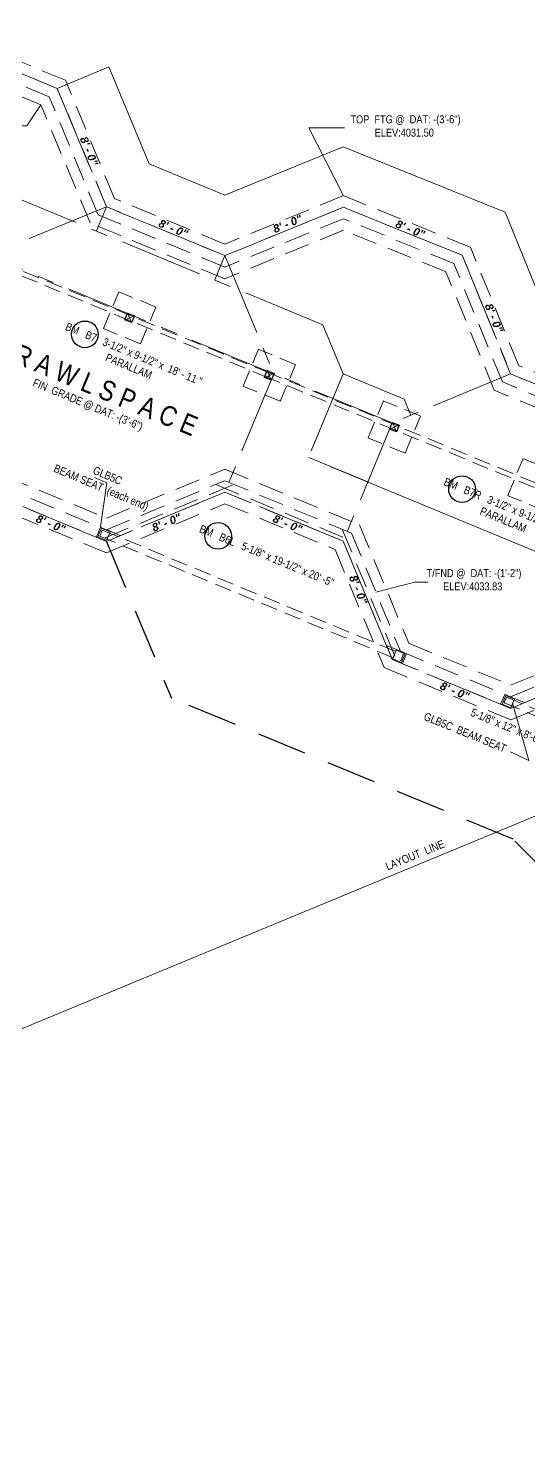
# Model space of a CAD drawing. Header units: inches. Extents: x -10188 to 9179, y -281 to 6710.
# Drawn here: x 2229 to 2604, y 5097 to 6149 of the extents above; entities that cross this region are included whole.
import ezdxf

# ---------------------------------------------------------------- set-up
doc = ezdxf.new("R2010")
doc.units = ezdxf.units.IN
doc.header["$MEASUREMENT"] = 0
doc.linetypes.add('CENTER', pattern=[2, 1.25, -0.25, 0.25, -0.25])
doc.linetypes.add('HIDDEN', pattern=[0.375, 0.25, -0.125])
for name, color, linetype, lineweight in [('BALCONY', 7, 'Continuous', 9), ('BEAMS TEXT', 3, 'Continuous', 20), ('CONCRETE', 7, 'Continuous', 20), ('FLOOR BEAMS', 3, 'HIDDEN', 20), ('FOOTING', 7, 'HIDDEN', 5), ('FOOTING TEXT', 7, 'Continuous', 9), ('FOUNDATION', 7, 'HIDDEN', 20), ('FOUNDATION TEXT', 7, 'Continuous', 9), ('GRID', 1, 'CENTER', 20), ('LAYOUT', 6, 'Continuous', 9), ('WALL FRAMING', 7, 'Continuous', 30)]:
    doc.layers.add(name, color=color, linetype=linetype, lineweight=lineweight)
doc.styles.add('ARCHENT', font='technical.ttf', dxfattribs={"height": 6})
doc.styles.add('ARCHENTLTD', font='technical.ttf', dxfattribs={"height": 0.1875})
doc.dimstyles.new('ARCHENTLTD', dxfattribs={"dimscale": 0.05, "dimtxt": 0.1875, "dimasz": 3, "dimexe": 9, "dimexo": 1, "dimgap": 2.5, "dimtad": 0, "dimdec": 1, "dimzin": 1, "dimdsep": 46, "dimlunit": 4, "dimtxsty": 'ARCHENTLTD', "dimblk": 'ARCHTICK', "dimcen": 6, "dimclrd": 256, "dimclre": 256, "dimclrt": 256, "dimaunit": 1, "dimadec": 0, "dimazin": 0, "dimtfac": 1, "dimtdec": 1, "dimtofl": 0, "dimtmove": 1, "dimatfit": 3, "dimldrblk": 'ARCHTICK', "dimfxl": 1, "dimfrac": 2, "dimtolj": 1, "dimtzin": 0, "dimlwd": 9, "dimlwe": 9, "dimarcsym": 0})

# ---------------------------------------------------------------- blocks, each defined once
blk = doc.blocks.new('_ArchTick')
at = {"color": 0, "linetype": 'ByBlock', "const_width": 0.15}
blk.add_lwpolyline([(-0.5, -0.5), (0.5, 0.5)], dxfattribs=at)

msp = doc.modelspace()

# ---------------------------------------------------------------- linework, layer by layer
at = {"layer": 'BALCONY', "color": 3, "linetype": 'HIDDEN', "lineweight": 25, "ltscale": 150}
for p, q in [((2287.9, 5763.9), (2336.5, 5646.4)), ((2592.5, 5540.5), (2336.5, 5646.4)), ((2739.7, 5393.4), (2592.5, 5540.5))]:
    msp.add_line(p, q, dxfattribs=at)
at = {"layer": 'BEAMS TEXT', "linetype": 'Continuous', "lineweight": 30, "ltscale": 75}
for centre in [(2271.7, 5919.1), (2554.3, 5803.1), (2371.5, 5768)]:
    msp.add_circle(centre, 10, dxfattribs=at)
at = {"layer": 'CONCRETE', "lineweight": 20, "ltscale": 75}
for p, q in [((2289.7, 6119.6), (2251, 6103.4)), ((2289.7, 6119.6), (2319.9, 6047)), ((2376.6, 6023.5), (2465.3, 6059.7)), ((2586.5, 6010.6), (2465.3, 6059.7)), ((2376.6, 6023.5), (2319.9, 6047)), ((2622.9, 5921.6), (2586.5, 6010.6))]:
    msp.add_line(p, q, dxfattribs=at)
at = {"layer": 'FLOOR BEAMS', "ltscale": 50}
for p, q in [((2410.4, 5889.9), (2201.4, 5976.3)), ((2409.1, 5886.6), (2200, 5973)), ((2712.3, 5761.3), (2409.1, 5886.6)), ((2713.7, 5764.6), (2410.4, 5889.9)), ((2284.7, 5772.4), (2282.8, 5767.7)), ((2282.8, 5767.7), (2508.3, 5674.4)), ((2284.7, 5772.4), (2510.2, 5679.1)), ((2510.2, 5679.1), (2508.3, 5674.4)), ((2587.5, 5647), (2585.8, 5642.8)), ((2585.8, 5642.8), (2679.6, 5604)), ((2587.5, 5647), (2681.3, 5608.1))]:
    msp.add_line(p, q, dxfattribs=at)
at = {"layer": 'FLOOR BEAMS', "ltscale": 75}
msp.add_line((2410.4, 5889.9), (2409.1, 5886.7), dxfattribs=at)
at = {"layer": 'FOOTING', "ltscale": 75}
for p, q in [((2257.1, 6109.6), (2162.2, 6148.7)), ((2238.7, 6091.2), (2162.3, 6122.8)), ((2293.9, 6020.9), (2257.1, 6109.6)), ((2275.6, 6002.6), (2238.7, 6091.2)), ((2376.5, 5986.8), (2293.9, 6020.9)), ((2465.4, 6023.1), (2376.5, 5986.8)), ((2560.4, 5984.5), (2465.3, 6023.1)), ((2376.5, 5960.8), (2275.6, 6002.6)), ((2465.4, 5997.1), (2376.4, 5960.8)), ((2542.1, 5966.1), (2465.4, 5997.1)), ((2596.8, 5895.6), (2560.5, 5984.4)), ((2578.4, 5877.3), (2542.1, 5966.1)), ((2677.5, 5862.3), (2596.8, 5895.6)), ((2667.1, 5840.6), (2578.4, 5877.2)), ((2287.9, 5781.3), (2376.5, 5818)), ((2376.6, 5818), (2477.5, 5776.2)), ((2211.4, 5812.9), (2287.9, 5781.3)), ((2193, 5794.5), (2287.9, 5755.3)), ((2287.9, 5755.3), (2376.6, 5792.1)), ((2376.6, 5792.1), (2459.1, 5757.9)), ((2477.5, 5776.2), (2514.3, 5687.6)), ((2459.1, 5757.9), (2495.9, 5669.2)), ((2590.7, 5656), (2721.2, 5710.1)), ((2514.2, 5687.6), (2590.7, 5656)), ((2495.9, 5669.2), (2590.8, 5630)), ((2590.8, 5630), (2667, 5661.6))]:
    msp.add_line(p, q, dxfattribs=at)
at = {"layer": 'FOOTING', "ltscale": 50}
for p, q in [((2285.7, 5923.4), (2297.2, 5951.1)), ((2324.8, 5939.6), (2297, 5951.1)), ((2313.4, 5911.9), (2324.9, 5939.6)), ((2313.3, 5911.9), (2285.6, 5923.4)), ((2390.3, 5880.3), (2401.7, 5908)), ((2429.3, 5896.6), (2401.6, 5908)), ((2418, 5868.8), (2429.5, 5896.5)), ((2417.9, 5868.9), (2390.1, 5880.3)), ((2484, 5841.6), (2495.4, 5869.3)), ((2523, 5857.9), (2495.3, 5869.3)), ((2511.7, 5830.1), (2523.1, 5857.8)), ((2511.6, 5830.1), (2483.8, 5841.6)), ((2588.5, 5798.2), (2600, 5825.9)), ((2627.6, 5814.5), (2599.9, 5826)), ((2616.1, 5786.8), (2588.4, 5798.3))]:
    msp.add_line(p, q, dxfattribs=at)
at = {"layer": 'FOUNDATION', "ltscale": 75}
for p, q in [((2251, 6103.4), (2162.2, 6140.1)), ((2244.9, 6097.3), (2162.2, 6131.4)), ((2287.8, 6014.8), (2251, 6103.4)), ((2281.7, 6008.7), (2244.9, 6097.3)), ((2376.5, 5969.5), (2281.7, 6008.7)), ((2376.5, 5978.1), (2287.8, 6014.8)), ((2465.4, 6014.4), (2376.5, 5978.1)), ((2554.4, 5978.4), (2465.4, 6014.4)), ((2465.4, 6005.8), (2376.5, 5969.5)), ((2548.2, 5972.2), (2465.4, 6005.8)), ((2590.7, 5889.5), (2554.4, 5978.4)), ((2584.5, 5883.4), (2548.2, 5972.2)), ((2673.3, 5846.7), (2584.5, 5883.4)), ((2679.4, 5852.8), (2590.7, 5889.5)), ((2205.3, 5806.8), (2287.9, 5772.6)), ((2287.9, 5772.6), (2376.6, 5809.4)), ((2376.6, 5809.4), (2471.4, 5770.1)), ((2199.2, 5800.7), (2287.9, 5763.9)), ((2287.9, 5763.9), (2376.6, 5800.7)), ((2376.6, 5800.7), (2465.3, 5764)), ((2465.3, 5764), (2502, 5675.3)), ((2471.4, 5770.1), (2508.1, 5681.5)), ((2590.7, 5647.4), (2731.7, 5705.8)), ((2508.1, 5681.5), (2590.7, 5647.4)), ((2502, 5675.3), (2590.8, 5638.7)), ((2590.8, 5638.7), (2675, 5673.6))]:
    msp.add_line(p, q, dxfattribs=at)
at = {"layer": 'FOUNDATION', "color": 1, "lineweight": 9, "ltscale": 75}
for p, q in [((2286.8, 5766.5), (2383.4, 5806.5)), ((2369.7, 5806.5), (2474.2, 5763.3)), ((2464.5, 5773), (2504.6, 5676.4))]:
    msp.add_line(p, q, dxfattribs=at)
at = {"layer": 'FOUNDATION', "color": 7, "lineweight": 9, "ltscale": 75}
for p, q in [((2280.4, 5767.1), (2283.5, 5774.5)), ((2281.5, 5767.2), (2284.2, 5773.7)), ((2287.9, 5764.5), (2281.5, 5767.2)), ((2290.6, 5771), (2284.2, 5773.7)), ((2287.8, 5772.7), (2298.2, 5768.4)), ((2287.9, 5764.5), (2290.6, 5771)), ((2508.3, 5681.5), (2497.8, 5685.8)), ((2502.4, 5675.8), (2505, 5682.2)), ((2505, 5682.2), (2511.5, 5679.6)), ((2502.4, 5675.8), (2508.8, 5673.1)), ((2508.8, 5673.1), (2511.5, 5679.6)), ((2509.6, 5672.3), (2512.6, 5679.7)), ((2583.2, 5641.8), (2586.3, 5649.2)), ((2584.4, 5641.9), (2587, 5648.4)), ((2593.5, 5645.7), (2587, 5648.4)), ((2590.8, 5639.2), (2584.4, 5641.9)), ((2590.6, 5647.4), (2601.1, 5643.1)), ((2590.8, 5639.2), (2593.5, 5645.7))]:
    msp.add_line(p, q, dxfattribs=at)
at = {"layer": 'GRID', "ltscale": 50}
for p, q in [((2251, 6103.5), (2162.2, 6140.1)), ((2251, 6103.4), (2287.8, 6014.8)), ((2449.9, 5926.3), (2199.4, 6030.1)), ((2287.8, 6014.8), (2199.1, 5978.1)), ((2287.8, 6014.8), (2280.3, 5996.8)), ((2376.5, 5978.1), (2287.8, 6014.8)), ((2465.4, 6014.4), (2376.5, 5978.1)), ((2554.4, 5978.4), (2465.4, 6014.4)), ((2502, 5852.7), (2199.1, 5978.1)), ((2376.5, 5978.1), (2369, 5960)), ((2376.5, 5978.1), (2413.3, 5889.4)), ((2554.4, 5978.4), (2590.7, 5889.5)), ((2449.9, 5926.3), (2465.2, 5889.5)), ((2413.3, 5889.4), (2376.5, 5800.7)), ((2465.2, 5889.5), (2439.3, 5826.9)), ((2510.8, 5870.5), (2465.2, 5889.5)), ((2590.7, 5889.5), (2502, 5852.7)), ((2679.4, 5852.8), (2590.7, 5889.5)), ((2510.8, 5870.5), (2515.8, 5858.5)), ((2502, 5852.7), (2465.3, 5764)), ((2483.7, 5808.5), (2439.5, 5826.8)), ((2287.9, 5763.9), (2199.2, 5800.7)), ((2376.6, 5800.7), (2287.9, 5763.9)), ((2465.3, 5764), (2376.6, 5800.7)), ((2465.3, 5764), (2502, 5675.3)), ((2590.8, 5638.7), (2502, 5675.3)), ((2679.4, 5675.5), (2590.8, 5638.7))]:
    msp.add_line(p, q, dxfattribs=at)
at = {"layer": 'LAYOUT', "color": 6, "ltscale": 150}
for q in [(2455.5, 5820.1), (1496.6, 5096.9)]:
    msp.add_line((2848.8, 5657.3), q, dxfattribs=at)
at = {"layer": 'WALL FRAMING', "color": 6, "lineweight": 9, "ltscale": 75}
for p, q in [((2308.8, 5933), (2301.6, 5930)), ((2303.7, 5935.1), (2306.7, 5927.9)), ((2408.3, 5891.9), (2411.3, 5884.7)), ((2413.4, 5889.8), (2406.2, 5886.8)), ((2507.2, 5851), (2500, 5848)), ((2502.1, 5853.1), (2505.1, 5845.9))]:
    msp.add_line(p, q, dxfattribs=at)
at = {"layer": 'WALL FRAMING', "color": 6, "ltscale": 75}
for points in [[(2303.7, 5935.1), (2308.8, 5933), (2306.7, 5927.9), (2301.6, 5930)], [(2408.3, 5891.9), (2413.4, 5889.8), (2411.3, 5884.7), (2406.2, 5886.8)], [(2502.1, 5853.1), (2507.2, 5851), (2505.1, 5845.9), (2500, 5848)]]:
    msp.add_lwpolyline(points, close=True, dxfattribs=at)

# ---------------------------------------------------------------- texts
at = {"layer": 'BEAMS TEXT', "linetype": 'Continuous', "lineweight": 9, "char_height": 6, "attachment_point": 5, "rotation": 337.6375, "style": 'ARCHENTLTD'}
for s, insert in [('BM   B7   3-1/2" x 9-1/2" x  18\' - 11 "\\PPARALLAM \\P\\P  ', (2302.7, 5890.6)), ('BM   B7R   3-1/2" x 9-1/2" x 27\'-4" \\PPARALLAM\\P\\P  ', (2583.3, 5775.5)), ('BM   B6L   5-1/8" x 19-1/2" x 20\' -5" \\P\\P  ', (2404.1, 5743.9)), ('5-1/8" x 12" x 8\'-6"  BM   B6R \\P\\P  ', (2598.9, 5609.8))]:
    msp.add_mtext(s, dxfattribs=dict(at, insert=insert))
at = {"layer": 'FOOTING TEXT', "ltscale": 50, "char_height": 6, "attachment_point": 5, "style": 'ARCHENT'}
for s, insert, rotation in [(' TOP  FTG @  DAT: -(3\'-6") \\PELEV:4031.50', (2511, 6075.3), 0.0928), (' GLB5C\\PBEAM SEAT  (each end)', (2285.5, 5808.2), 337.2106), (' GLB5C  BEAM SEAT', (2555.7, 5621), 337.8432)]:
    msp.add_mtext(s, dxfattribs=dict(at, insert=insert, rotation=rotation))
at = {"layer": 'FOUNDATION TEXT', "color": 1, "lineweight": 20, "ltscale": 75, "char_height": 6, "width": 48.625, "attachment_point": 1, "style": 'ARCHENTLTD'}
for insert, rotation in [((2273.3, 6068.1), 292.2856), ((2411.9, 6000.5), 22.2856), ((2328.6, 6005.6), 337.2856), ((2506.2, 6005.2), 337.2856), ((2576.7, 5943), 292.2856), ((2321.2, 5776.5), 22.2856), ((2236.7, 5784.2), 337.2856), ((2414.2, 5784.2), 337.2856), ((2475, 5739.3), 292.2856), ((2539.5, 5658.9), 337.2856)]:
    msp.add_mtext('{\\fArial|b1|i1|c0|p34;8\' - 0"}', dxfattribs=dict(at, insert=insert, rotation=rotation))
at = {"layer": 'FOUNDATION TEXT', "ltscale": 50, "attachment_point": 5, "rotation": 337.5, "style": 'ARCHENT'}
for s, insert, char_height in [('C R A W L S P A C E', (2279.4, 5880.6), 15), ('FIN  GRADE @ DAT: -(3\'-6")', (2273.6, 5865.7), 6)]:
    msp.add_mtext(s, dxfattribs=dict(at, insert=insert, char_height=char_height))
at = {"layer": 'FOUNDATION TEXT', "ltscale": 50, "insert": (2562.3, 5735.1), "char_height": 6, "attachment_point": 5, "style": 'ARCHENT'}
msp.add_mtext(' T/FND @  DAT: -(1\'-2") \\PELEV:4033.83', dxfattribs=at)
at = {"layer": 'LAYOUT', "ltscale": 50, "insert": (2518.1, 5528.3), "char_height": 6, "attachment_point": 5, "rotation": 22.1522, "style": 'ARCHENT'}
msp.add_mtext(' LAYOUT  LINE', dxfattribs=at)

# ---------------------------------------------------------------- leaders
at = {"layer": 'FOOTING TEXT', "ltscale": 75}
msp.add_leader([(2238.7, 6091.2), (2228.3, 6075.4), (2204.4, 6075.4)], dimstyle='ARCHENTLTD', override={"dimgap": 1, "dimtad": 0}, dxfattribs=at)
at = {"layer": 'FOOTING TEXT', "ltscale": 10}
for points in [[(2465.2, 6023.4), (2439.6, 6074), (2466.2, 6074)], [(2283.4, 5774.9), (2288.2, 5807.7), (2278.8, 5811.8)], [(2592.2, 5642.7), (2604.3, 5599.6), (2590.5, 5606.1)]]:
    msp.add_leader(points, dimstyle='ARCHENTLTD', override={"dimgap": 1, "dimtad": 0}, dxfattribs=at)
at = {"layer": 'FOUNDATION TEXT', "ltscale": 10}
msp.add_leader([(2489.8, 5725.8), (2518.9, 5733.4), (2528.8, 5733.4)], dimstyle='ARCHENTLTD', override={"dimgap": 1, "dimtad": 0}, dxfattribs=at)

doc.saveas('drawing.dxf')
